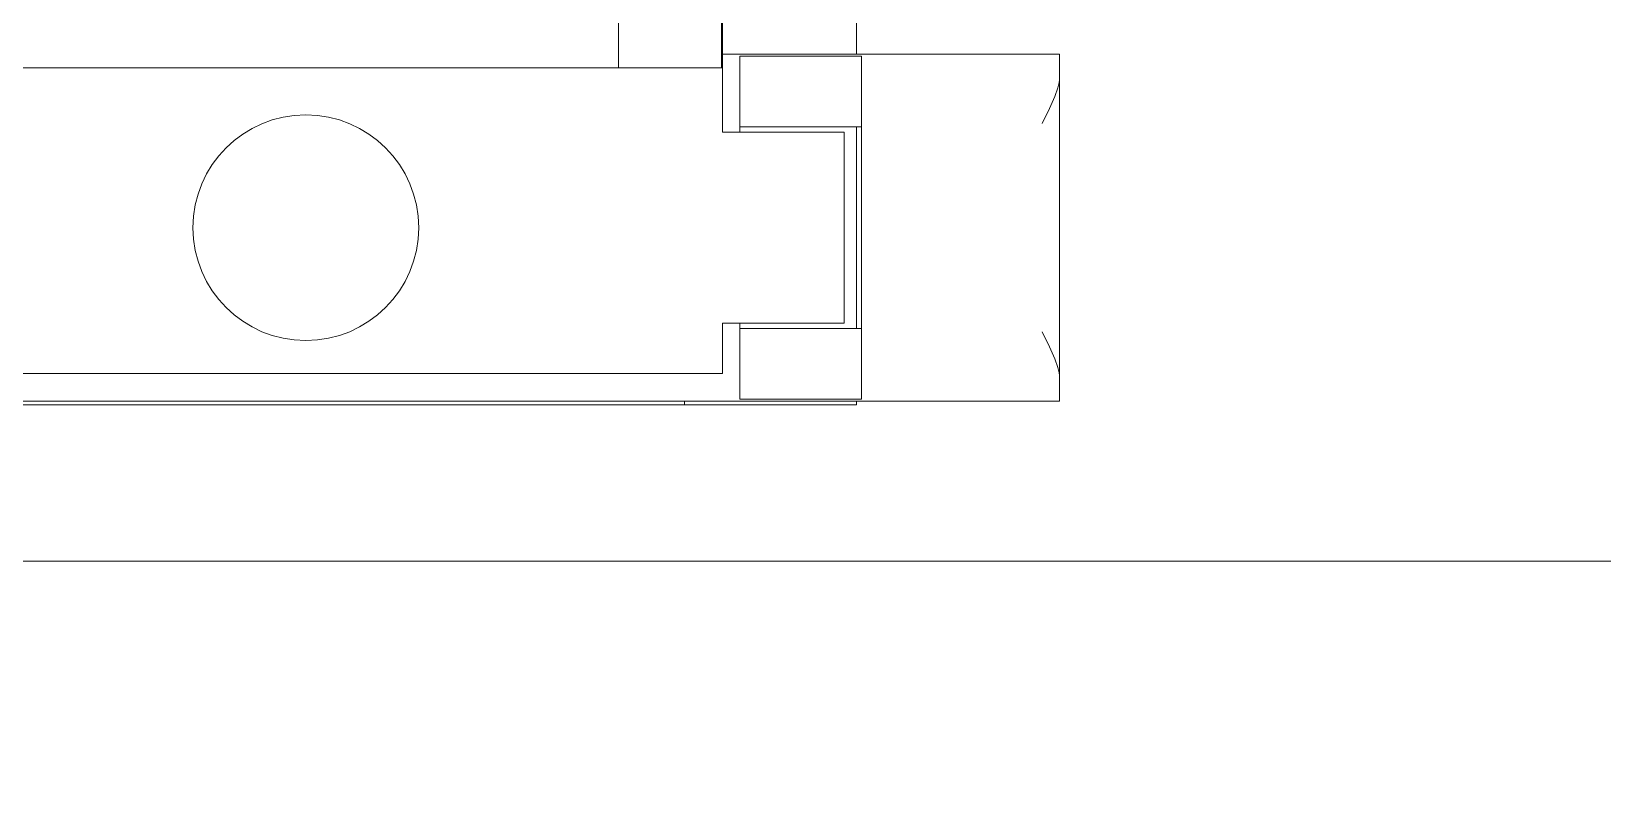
# Model space of a CAD drawing. Header units: millimetres. Extents: x 0 to 5940, y 0 to 4200.
# Drawn here: x 2247.06 to 2292.3, y 2847.46 to 2869.26 of the extents above; entities that cross this region are included whole.
import ezdxf

# ---------------------------------------------------------------- set-up
doc = ezdxf.new("R2010")
doc.units = ezdxf.units.MM
doc.header["$LTSCALE"] = 10
doc.layers.add('가시적인 것(ISO)', color=3, linetype='Continuous', lineweight=5, true_color=0x00ff00)
doc.layers.add('해치(ISO)', color=7, linetype='Continuous', lineweight=5)

msp = doc.modelspace()

# ---------------------------------------------------------------- hatches: boundary and pattern name
at = {"layer": '해치(ISO)'}
h = msp.add_hatch(dxfattribs=at)
h.set_pattern_fill('ANSI31', color=256, scale=254, angle=75.0002, style=0)
h.set_pattern_definition([(120.0002, (0, 0), (-27.49626, -15.87508), [])])
edge = h.paths.add_edge_path()
edge.add_line((2554.062, 3517.714), (2581.562, 3517.714))
edge.add_ellipse((2581.562, 3513.214), major_axis=(0, 4.5), ratio=1, start_angle=270, end_angle=360, ccw=False)
edge.add_line((2586.062, 3513.214), (2586.062, 3485.714))
edge.add_ellipse((2589.062, 3485.714), major_axis=(-3, 0), ratio=1, start_angle=0, end_angle=90)
edge.add_line((2589.062, 3482.714), (2591.062, 3482.714))
edge.add_line((2591.062, 3482.714), (2591.062, 3522.714))
edge.add_line((2591.062, 3522.714), (2551.062, 3522.714))
edge.add_line((2551.062, 3522.714), (2551.062, 3520.714))
edge.add_ellipse((2554.062, 3520.714), major_axis=(-3, 0), ratio=1, start_angle=0, end_angle=90)
edge = h.paths.add_edge_path()
edge.add_line((1795.662, 3482.714), (1797.662, 3482.714))
edge.add_ellipse((1797.662, 3485.714), major_axis=(0, -3), ratio=1, start_angle=0, end_angle=90)
edge.add_line((1800.662, 3485.714), (1800.662, 3513.214))
edge.add_ellipse((1805.162, 3513.214), major_axis=(-4.5, 0), ratio=1, start_angle=270, end_angle=360, ccw=False)
edge.add_line((1805.162, 3517.714), (1832.662, 3517.714))
edge.add_ellipse((1832.662, 3520.714), major_axis=(0, -3), ratio=1, start_angle=0, end_angle=90)
edge.add_line((1835.662, 3520.714), (1835.662, 3522.714))
edge.add_line((1835.662, 3522.714), (1795.662, 3522.714))
edge.add_line((1795.662, 3522.714), (1795.662, 3482.714))
edge = h.paths.add_edge_path()
edge.add_line((1795.662, 2817.314), (1795.662, 2777.314))
edge.add_line((1795.662, 2777.314), (1835.662, 2777.314))
edge.add_line((1835.662, 2777.314), (1835.662, 2779.314))
edge.add_ellipse((1832.662, 2779.314), major_axis=(3, 0), ratio=1, start_angle=0, end_angle=90)
edge.add_line((1832.662, 2782.314), (1804.901, 2782.314))
edge.add_ellipse((1804.901, 2786.814), major_axis=(0, -4.5), ratio=1, start_angle=269.5089, end_angle=360, ccw=False)
edge.add_line((1800.401, 2786.853), (1800.636, 2814.289))
edge.add_ellipse((1797.636, 2814.314), major_axis=(3, -0.026), ratio=1, start_angle=0, end_angle=90.4911)
edge.add_line((1797.636, 2817.314), (1795.662, 2817.314))
edge = h.paths.add_edge_path()
edge.add_line((2586.088, 2814.289), (2586.323, 2786.853))
edge.add_ellipse((2581.823, 2786.814), major_axis=(4.5, 0.039), ratio=1, start_angle=269.5089, end_angle=360, ccw=False)
edge.add_line((2581.823, 2782.314), (2554.062, 2782.314))
edge.add_ellipse((2554.062, 2779.314), major_axis=(0, 3), ratio=1, start_angle=0, end_angle=90)
edge.add_line((2551.062, 2779.314), (2551.062, 2777.314))
edge.add_line((2551.062, 2777.314), (2591.062, 2777.314))
edge.add_line((2591.062, 2777.314), (2591.062, 2817.314))
edge.add_line((2591.062, 2817.314), (2589.088, 2817.314))
edge.add_ellipse((2589.088, 2814.314), major_axis=(0, 3), ratio=1, start_angle=0, end_angle=90.4911)

# ---------------------------------------------------------------- linework, layer by layer
at = {"layer": '가시적인 것(ISO)'}
for p, q in [((2263.962, 2869.814), (2263.962, 2868.214)), ((2266.931, 2869.814), (2266.931, 2868.214)), ((2266.962, 2869.814), (2266.962, 2868.214)), ((2270.82, 2869.814), (2270.82, 2868.614)), ((2266.962, 2868.614), (2276.662, 2868.614)), ((2267.462, 2866.614), (2267.462, 2868.551)), ((2270.962, 2868.551), (2267.462, 2868.551)), ((2270.962, 2868.551), (2270.962, 2866.614)), ((2276.662, 2867.937), (2276.662, 2868.614)), ((2245.962, 2868.214), (2248.962, 2868.214)), ((2260.962, 2868.214), (2248.962, 2868.214)), ((2260.962, 2868.214), (2263.962, 2868.214)), ((2264.548, 2868.214), (2263.962, 2868.214)), ((2266.376, 2868.214), (2264.548, 2868.214)), ((2266.376, 2868.214), (2266.931, 2868.214)), ((2266.962, 2868.214), (2266.931, 2868.214)), ((2266.962, 2868.214), (2266.962, 2866.714)), ((2276.662, 2867.937), (2276.662, 2859.291)), ((2266.962, 2866.714), (2266.962, 2866.364)), ((2267.462, 2866.614), (2267.462, 2866.364)), ((2270.962, 2866.514), (2267.462, 2866.514)), ((2270.82, 2866.514), (2270.82, 2860.714)), ((2270.962, 2866.614), (2270.962, 2860.614)), ((2266.962, 2866.364), (2267.962, 2866.364)), ((2270.462, 2866.364), (2267.962, 2866.364)), ((2270.462, 2866.364), (2270.462, 2860.864)), ((2266.962, 2860.864), (2266.962, 2859.414)), ((2267.962, 2860.864), (2266.962, 2860.864)), ((2267.462, 2860.864), (2267.462, 2860.614)), ((2270.962, 2860.714), (2267.462, 2860.714)), ((2267.962, 2860.864), (2270.462, 2860.864)), ((2267.462, 2858.678), (2267.462, 2860.614)), ((2270.962, 2860.614), (2270.962, 2858.678)), ((2266.962, 2859.414), (2242.962, 2859.414)), ((2276.662, 2858.614), (2276.662, 2859.291)), ((2231.662, 2858.614), (2276.662, 2858.614)), ((2265.862, 2858.514), (2240.862, 2858.514)), ((2265.862, 2858.614), (2265.862, 2858.514)), ((2265.862, 2858.514), (2267.862, 2858.514)), ((2267.462, 2858.678), (2270.962, 2858.678)), ((2270.062, 2858.514), (2267.862, 2858.514)), ((2270.062, 2858.514), (2270.795, 2858.514)), ((2270.795, 2858.514), (2270.82, 2858.514)), ((2270.82, 2858.614), (2270.82, 2858.514)), ((2203.362, 2854.014), (2303.362, 2854.014))]:
    msp.add_line(p, q, dxfattribs=at)
msp.add_circle((2254.962, 2863.614), 3.25, dxfattribs=at)
for points, knots in [([(2276.662, 2867.937), (2276.662, 2867.75), (2276.587, 2867.534), (2276.394, 2867.077), (2276.273, 2866.837), (2276.162, 2866.614)], [0.3253911, 0.3253911, 0.3253911, 0.3253911, 0.4002104, 0.4002104, 0.4750297, 0.4750297, 0.4750297, 0.4750297]), ([(2276.162, 2860.614), (2276.273, 2860.391), (2276.394, 2860.151), (2276.587, 2859.694), (2276.662, 2859.478), (2276.662, 2859.291)], [0, 0, 0, 0, 0.0748193, 0.0748193, 0.1496386, 0.1496386, 0.1496386, 0.1496386])]:
    msp.add_open_spline(points, degree=3, knots=knots, dxfattribs=at)

doc.saveas('drawing.dxf')
